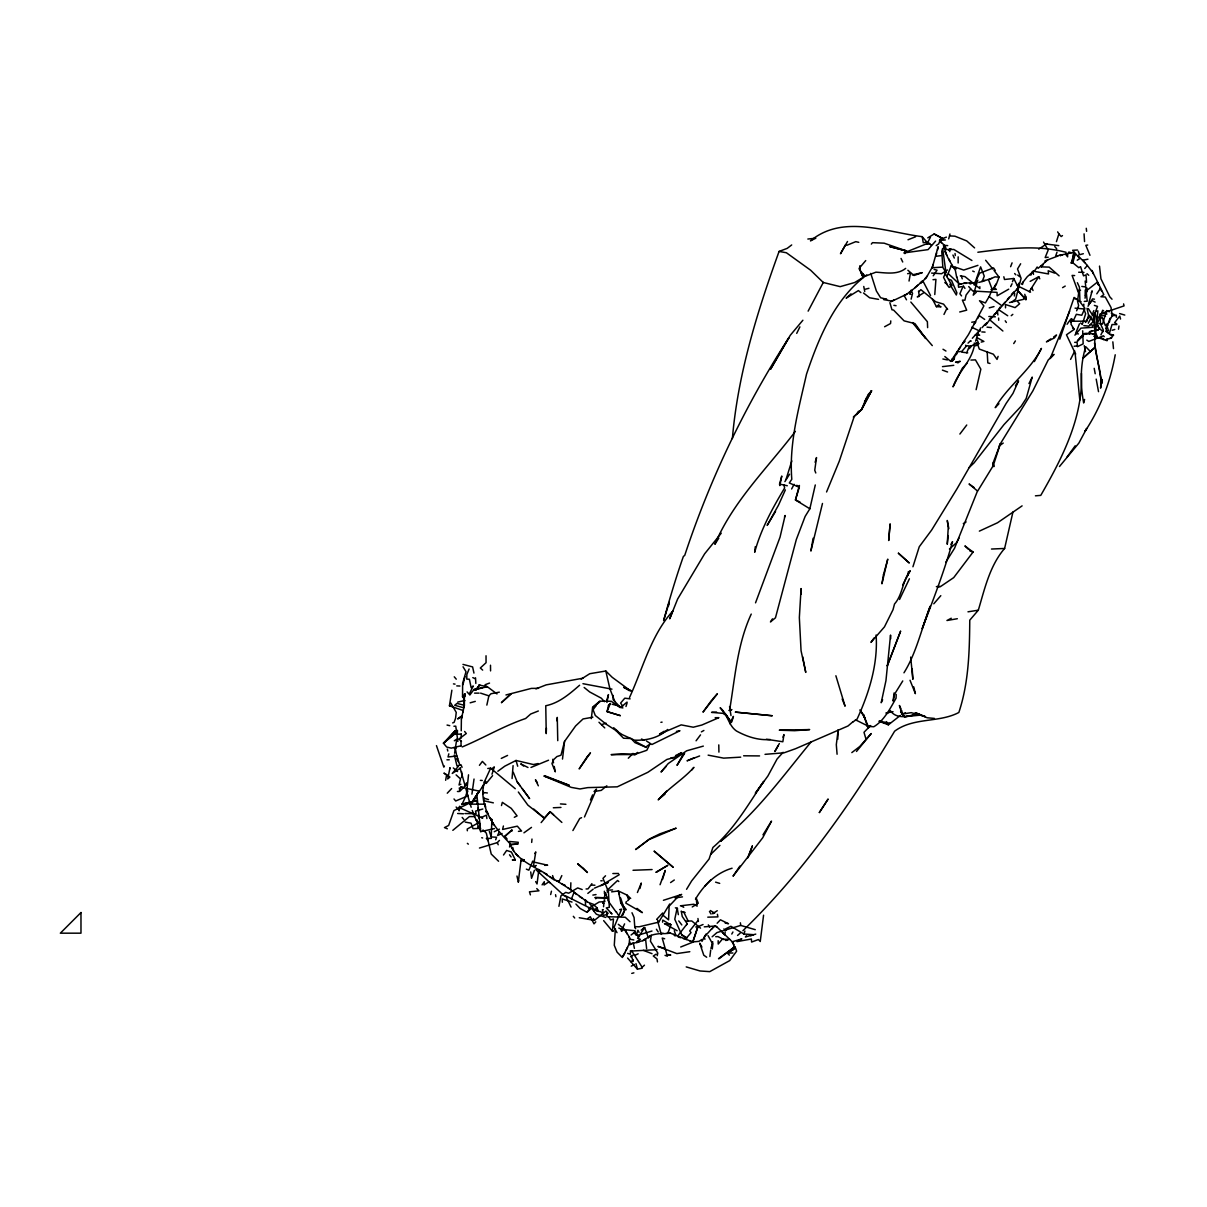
<?xml version="1.0" encoding="UTF-8"?>
<svg xmlns="http://www.w3.org/2000/svg" width="1207" height="1207" viewBox="0 0 1207 1207"><rect width="100%" height="100%" fill="white"/><g stroke="black" fill="none" stroke-linecap="round" stroke-linejoin="round"><path stroke-width="1.5" d="M958.147 262.975L958.162 256.85M629.994 942.139L629.979 944.825L629.119 944.085L629.707 937.809L625.528 930.808L618.799 928.077M942.32 267.139L932.226 267.743L938.126 246.726L937.567 249.955M461.014 745.881L461.059 741.249M1085.184 295.76L1085.244 289.997M1083.78 305.929L1083.811 304.164M461.089 738.171L461.285 734.022M461.225 730.808L461.391 718.919L464.393 705.31L464.378 693.995L465.163 694.07L463.488 696.333L463.91 703.123L463.413 700.799L457.77 702.067M1082.694 330.793L1083.147 343.874L1077.489 346.696L1077.082 342.29L1074.698 342.35M1116.339 317.29L1116.384 315.299M476.946 794.508L470.353 804.601L485.108 782.86L484.173 782.272L485.652 781.517L483.645 784.671L482.77 791.007C482.694 813.216 496.318 829.45 510.863 844.538L517.728 844.07L518.286 842.305L509.354 841.46C512.296 854.375 524.291 861.662 535.018 867.727L535.576 867.109M546.409 728.093L546.243 733.615L545.76 705.748C559.113 703.062 569.613 693.904 579.601 685.244M570.851 882.785L570.655 889.619L587.492 902.082L593.98 904.556M613.247 695.443L613.126 699.713L619.659 706.548M975.165 282.182L975.829 282.77L965.253 283.041L958.992 284.52L956.683 276.629M465.087 696.575L465.163 694.07M495.7 839.755L496.56 837.251L491.234 836.934L491.883 819.538L489.514 817.697M457.332 733.524L457.468 730.341M476.78 793.814L478.53 811.013M896.197 694.402L896.062 698.189C890.147 708.539 884.188 720.549 873.808 726.75L867.516 726.388L863.458 714.71L860.742 711.149M478.213 807.8L480.703 831.623L494.493 828.575M669.085 907.392L668.572 919.87L663.126 915.359M837.749 739.257L838.156 729.888L836.315 744.674L837.085 754.239M708.026 935.621L712.507 943.708L712.266 948.989L712.718 941.716M1094.477 342.894L1101.75 383.388L1102.127 379.466L1100.588 388.141C1103.107 370.534 1092.576 352.942 1095.171 334.897L1093.044 312.462L1093.844 310.606M956.668 277.263L955.401 270.504C950.844 262.704 944.643 254.481 944.296 245.293L939.544 240.389L941.264 242.833M1098.31 329.798L1095.337 330.658L1098.31 329.798L1099.698 327.67M1057 252.142L1055.642 256.171L1073.415 252.414L1072.842 262.794L1078.786 267.667L1080.582 266.672L1083.509 275.83L1086.028 274.864L1086.556 282.363M1035.425 495.821L1040.766 495.383C1062.205 458.087 1083.177 417.607 1081.457 373.385M615.389 928.605L614.272 945.277L617.094 952.157L622.359 957.498L629.119 944.085M1105.808 328.515L1107.558 325.724L1106.713 324.97L1106.185 331.487L1110.576 334.897L1113.503 335.124L1110.696 338.307L1106.925 339.182L1106.155 340.027L1107.392 339.967L1107.106 340.706L1094.221 336.331L1095.171 334.897L1092.576 333.796L1085.893 333.811L1082.724 334.731L1077.413 341.023L1083.418 335.652L1082.724 334.731L1086.3 333.328L1083.841 334.188L1084.52 333.388M890.766 320.911L890.57 323.521L884.61 326.75M934.776 294.538L935.923 279.39L932.996 279.707M512.07 778.53L513.081 765.645M603.545 906.744L603.832 903.258L602.746 903.243L604.813 899.939M613.669 930.974L612.447 931.216L613.473 918.995L610.591 919.99L609.007 917.245M859.61 269.704L859.912 266.113L859.61 269.704L864.876 276.358L875.935 272.179C885.697 272.782 897.404 275.09 905.672 268.392M556.955 720.835L557.272 717.396L557.755 740.66M531.683 842.426L531.985 839.046M662.568 922.178L662.764 920.111L670.172 924.487M948.144 535.576L947.254 544.236L948.249 527.474L947.269 520.473L948.853 528.636M461.874 804.752L466.385 794.855L468.527 774.819M755.31 546.65L754.707 552.248C760.893 529.224 772.465 508.313 784.641 487.975L783.811 484.837M989.091 296.937L991.943 289.906L996.152 284.807L999.079 277.097M591.324 718.633L592.622 707.121L598.672 702.248M907.951 575.226L908.373 571.575M484.067 797.495L483.675 800.739L493.346 802.851M562.492 759.082L564.559 741.4L575.603 725.965L583.056 718.95L592.848 717.199M894.085 692.969L893.12 701.101L894.628 694.055L902.761 680.944M461.391 718.919L462.356 715.736L457.634 718.934L461.738 716.083M732.377 438.563C737.854 374.14 757.166 311.934 779.088 251.433L787.19 248.37L791.701 244.946M474.034 779.043L471.922 794.161M516.973 876.026L518.316 882.015L520.956 860.697L524.276 859.897L523.778 860.772M709.882 956.517L710.697 950M763.578 915.193L760.244 941.505L758.403 939.544L751.599 942.063L751.373 939.001L736.994 941.626L741.822 938.865L732.272 941.792L715.857 925.965L704.254 926.84M544.236 873.189L547.178 874.592L538.865 869.598L537.04 883.962L535.667 881.593M668.346 606.321L669.221 602.384L663.624 620.519C669.629 598.974 675.905 577.655 683.388 556.427L684.716 555.416C709.988 478.847 745.172 405.446 788.91 337.673L770.534 369.221L790.253 335.305L802.881 320.232M634.414 948.355L633.328 943.044L630.19 944.115L642.848 940.675L651.222 935.319L650.437 941.204L657.8 953.092L657.227 955.688M940.917 255.658L935.742 256.322L935.863 255.446M456.774 755.688L459.807 765.072M1109.474 322.058L1110.033 318.256L1107.558 325.724M607.951 900.814L607.8 897.842L604.571 893.753L605.476 893.044L603.907 898.838M1118.512 329.224L1118.995 325.996M454.601 753.213L456.744 739.197L454.315 740.766M722.405 932.392L724.728 934.912L725.196 931.864M463.397 710.606L449.442 705.808L451.871 690.223M1014.348 295.956L1014.725 293.557M944.825 356.533L950.754 361.361L952.338 361.18L954.239 358.932L954.797 355.612M980.446 327.942L979.888 331.14L971.695 327.248M445.655 780.28L446.635 774.713L443.935 773.114L449.894 777.067L447.691 778.953L450.045 767.652L449.668 768.95M729.616 710.093C735.078 677.625 737.221 644.357 751.237 614.076M813.141 538.247L810.878 551.056L822.48 503.455M742.909 930.718C803.077 872.329 851.75 802.957 894.628 731.186C913.563 717.094 939.137 722.993 958.841 712.477C968.768 682.755 969.523 650.92 969.764 620.172L978.319 610.199C984.686 588.865 989.755 565.661 1004.616 548.461L1012.945 512.009M909.037 281.05L910.47 273.069L907.634 273.687M1103.394 339.544L1103.545 338.699L1100.754 337.9M1085.033 298.22L1085.636 294.855M1079.812 400.105L1075.15 353.379L1075.633 354.149L1066.475 334.792L1074.2 329.39L1071.047 324.276L1071.348 318.678L1073.491 321.183L1071.348 318.678M558.916 906.321L560.953 895.85L565.706 892.38L568.663 893.21L577.7 887.93L582.181 889.544M606.925 702.459L608.464 694.613L606.865 700.09M1093.286 273.733L1091.867 270.398L1103.817 294.644L1100.935 296.756L1105.265 296.997L1111.043 307.498L1112.19 315.781L1110.38 319.04M486.843 705.099L488.88 695.836L491.008 693.738L499.321 692.154M462.824 712.205L463.05 711.195M772.48 618.844L770.443 621.952L775.467 617.803L796.318 539.544L805.129 516.43L809.852 508.781L815.283 484.958M976.131 389.68L980.838 369.176L975.452 359.882L970.926 360.063M503.41 825.995L502.595 829.465L517.335 826.161L521.56 831.035L518.452 831.367M550.664 894.538L551.448 891.204M639.982 888.458L641.294 883.041L637.417 892.516M932.226 267.743L933.011 264.499M1115.223 354.783C1110.334 382.166 1100.346 408.343 1084.882 431.518L1086.722 428.44L1078.862 443.105L1059.474 466.521M911.119 299.155L912.552 293.316L910.893 290.314M462.96 684.671L464.951 676.644M518.316 882.015L518.678 880.597M948.702 238.88L949.954 234.007M564.559 741.4L560.983 755.22L556.895 756.578L553.772 759.52L551.961 763.533L555.311 771.831L554.239 766.445M448.838 753.847L448.023 756.985L456.729 756.004L455.326 748.521L454.285 748.204L456.095 748.4L455.326 748.521M603.651 920.639L612.447 931.216M1084.61 399.426L1083.66 402.972C1080.22 384.354 1080.174 364.982 1085.712 346.696L1090.374 351.509L1095.096 347.254L1083.071 358.132L1090.374 351.509M1023.174 281.925L1022.495 284.475L1021.59 284.007L1027.353 276.614L1035.365 269.825L1037.145 267.019L1038.141 268.301L1047.842 259.792L1057.785 256.08M1074.969 254.843L1072.842 262.794L1071.228 263.035L1074.305 252.67L1073.415 252.414M501.478 805.552L502.338 802.353L511.27 808.373L517.094 815.902L514.303 817.305M779.556 484.082L781.774 476.041L779.828 485.576L779.556 484.082L787.281 485.757M1088.442 304.3L1092.169 290.857L1091.324 292.622M1086.813 321.5L1088.548 315.238L1087.009 308.313M1059.791 339.212L1074.124 297.435L1079.722 301.539L1084.897 308.328L1081.774 315.238L1076.327 314.303L1073.445 320.504M791.807 460.908L786.089 479.254M1002.896 331.02L989.846 319.9L1018.768 287.04L1016.822 289.514L1025.905 299.638L1026.01 296.439L1023.264 299.411L1009.49 302.565M1084.746 268.527L1087.326 265.48L1082.739 260.229L1087.96 259.203M951.659 264.921L946.831 276.569M935.742 256.322L936.707 253.017M815.117 462.296L816.52 457.574L814.755 470.232L815.781 472.978M626.342 901.493L625.845 903.123L642.365 912.643L636.994 908.373M662.492 879.511L665.253 870.458L660.048 884.731M625.98 706.502L627.037 703.123M603.832 903.258L602.746 903.243M974.532 344.583C971.831 361.27 958.358 371.318 953.047 386.874L962.266 368.316L966.928 363.382M975.618 341.128L978.877 330.763M912.93 566.777L919.251 546.771L931.683 529.994L956.955 488.865L1006.17 403.379L1012.99 393.376L1018.557 380.884L1015.494 385.652M492.003 774.23L494.297 767.033M1056.442 241.626L1058.901 233.902L1057.649 231.895M932.242 267.26L925.905 278.304L915.117 287.598L917.652 285.259M634.143 933.645L635.078 930.748L625.12 929.707L618.316 924.306M945.684 562.402L954.556 548.234L977.112 491.973L993.301 465.54L1000.347 443.784L1032.845 390.932L1048.219 359.973L1054.013 354.36L1050.135 358.539L1069.689 311.104M680.703 946.997L692.863 942.169L697.963 926.523L695.79 926.991M463.956 707.015L463.699 707.785L454.722 705.28L457.015 703.394L464.393 705.31M629.511 697.51C642.878 668.497 651.011 635.048 672.767 611.119L669.689 618.829L677.61 599.064L704.632 553.817L721.243 533.207M702.067 939.423L698.778 941.369L692.727 941.928L697.963 926.523M1031.985 271.982L1030.914 275.105L1029.978 274.532M710.893 948.37L712.507 943.708M725.663 928.817L730.899 926.267L743.904 934.007L744.915 931.095M462.025 786.768L460.712 787.175L459.188 791.536L457.423 791.475M978.771 282.438L982.226 281.503L984.263 276.131L980.612 266.868L974.2 285.003L977.791 280.13L973.204 295.172L976.388 292.154M998.114 356.352L997.042 359.399L993.376 354.209L979.299 349.064L977.217 343.165M755.537 602.836L780.039 537.16L785.123 515.495L784.475 517.109M534.429 870.307L531.548 878.304L530.718 871.937M1095.337 330.658L1094.251 315.359L1097.495 306.397L1094.372 305.386M509.52 846.967L510.078 845.458M899.547 599.472L909.414 578.772M466.385 794.855L467.818 790.992M622.782 915.208L624.653 910.304L620.654 898.008M782.951 737.19L783.962 734.565L782.845 741.762L766.415 739.272M1076.629 310.787L1078.636 305.582L1077.534 301.101L1078.636 293.165L1072.088 275.422L1074.652 275.573M1010.606 266.702L1012.085 262.854M571.514 898.838L574.11 892.229L576.403 894.462M1097.51 323.355L1102.685 310.244L1103.666 310.953M894.176 299.758L891.158 301.599L906.804 294.176L915.359 287.553M940.193 240.072L938.699 243.874L936.194 245.594M1001.342 305.341L989.121 296.605L985.395 302.942L979.496 300.724L983.886 305.899L968.467 334.58L950.754 361.361L952.444 358.751M477.746 687.658L479.752 684.807L475.709 689.574L473.989 689.484L469.795 695.066M584.49 816.958L596.514 789.106L594.055 791.505L601.237 790.389L606.819 785.817M1012.477 281.729L1013.774 278.485L1004.48 279.496L1003.832 276.765M1079.465 323.793L1075.618 333.373L1078.394 333.917M485.108 782.86L485.652 781.517M469.101 668.995L466.853 674.502L466.762 679.119L469.387 679.254L471.152 687.718L473.265 685.968L469.176 694.236L467.079 691.898M826.569 491.973L839.303 461.134L854.224 416.445L861.557 409.595L871.575 390.721L867.531 395.308M966.671 352.776L969.01 347.178M866.867 396.892L861.557 409.595L856.517 414.348L858.524 411.195M590.479 799.954L592.622 794.885M1071.228 263.035L1074.698 254.888M582.046 898.114L579.435 896.454M532.845 861.044L528.832 870.172L526.358 869.146M994.462 287.1L995.82 284.098M785.365 489.891L778.5 505.13L767.169 525.392L775.528 511.451M621.349 931.05L624.592 923.868M1030.174 281.367L1038.759 276.675L1039.77 278.832M692.727 941.928L670.398 933.132L667.818 933.388L671.017 924.668M1000.12 307.091L998.566 309.641L1007.709 315.751M568.12 887.854L570.655 889.619L558.811 882.061L561.828 875.603M926.795 244.252L930.446 237.251M484.173 782.272L490.661 768.18L515.268 788.729M499.185 832.015L497.571 835.516L502.052 833.494M789.574 474.2L784.897 481.623M1109.324 333.585L1112.039 324.517L1116.837 324.562M882.619 699.743L881.201 702.73L885.953 680.627L890.54 635.063L890.706 638.729M630.145 953.424L631.502 950.588L642.154 967.275L644.463 965.178M943.98 314.439L946.922 308.358L947.601 309.43L943.572 304.134L935.712 301.78L920.866 289.65L918.98 291.626M796.726 333.358L799.894 326.856M945.926 272.39L942.878 267.441L941.747 251.478L942.667 248.446L945.926 272.39L943.542 277.308L947.012 284.158L944.809 282.574M466.566 782.815L465.102 785.802L460.078 767.893M976.885 278.772L979.662 273.204L993.542 267.909L995.202 270.413M1010.651 286.587L1012.054 283.766M1070.579 359.399L1074.758 351.026M1028.983 383.539L1032.226 377.097L1026.206 398.446L1021.197 406.171L1003.922 424.683L974.004 462.945L969.115 467.577M1088.276 323.22L1091.264 317.396M483.645 784.671L482.332 787.205L483.403 787.402M1100.905 334.822L1103.334 330.099L1100.528 323.959L1099.939 314.076L1124.049 305.884L1123.581 303.892M808.132 311.134L823.37 282.302M458.298 808.977L459.716 806.231L459.158 810.848L459.746 807.785L482.755 818.059L481.291 817.471L486.421 815.147L486.889 818.572M791.626 489.001L794.1 484.309M444.417 766.038L443.844 767.124L436.451 745.624M902.67 584.927L910.244 570.715C902.414 580.658 902.806 594.598 894.523 603.998L893.029 609.671L884.459 626.886L870.956 642.396L874.049 637.96M1034.354 361.572L1041.445 348.401C1029.963 370.926 1007.966 385.833 995.217 407.679L998.958 403.726M616.143 912.039L608.766 901.87M695.488 899.17C703.711 885.093 716.128 872.872 732.091 868.225M958.992 538.156L956.472 542.773L949.426 549.019M701.931 941.43L706.02 934.052M731.789 934.052L732.936 931.985M845.579 244.704L840.479 253.772L847.51 241.491M572.903 830.552L579.737 818.482L581.548 817.697M779.36 743.542L774.864 751.478L778.198 745.609M1096.786 293.829L1100.271 288.609M621.228 916.339L624.653 910.304L620.73 902.58L618.376 890.977L611.602 891.852M534.822 853.545L535.772 851.901L533.419 866.385L536.285 865.494M1088.412 317.29L1085.5 322.405L1085.244 321.183L1070.669 321.228L1070.684 322.194M1100.754 318.739L1101.931 316.717L1105.416 325.739L1107.543 323.476M686.617 924.743L687.221 923.717L682.257 916.505L681.231 911.104M977.655 318.482L979.315 315.691L984.686 319.417M950.86 544.478L952.549 541.656C944.221 571.56 933.132 599.985 922.208 628.651L930.22 606.17C921.635 628.228 916.475 652.836 903.968 672.812M635.667 928.771L634.686 926.659L639.137 926.795L658.72 922.148L669.704 903.983M1030.537 292.169L1017.41 285.787L1019.13 282.951M686.557 889.303L691.641 880.929L709.097 859.007L712.899 847.465C734.309 829.224 748.265 804.42 763.775 781.382L755.371 793.225L767.908 775.98L777.082 759.007L783.147 752.293M1088.005 306.246L1092.516 298.914L1094.462 299.185M946.333 270.64L944.84 273.023L952.006 285.516L949.14 287.417L947.133 284.761M991.852 317.124L985.485 325.286L984.701 324.668L982.015 327.685M762.975 834.852L771.529 821.107L762.749 837.718L733.041 876.176L739.906 866.068M477.323 793.95L479.119 791.098L460.712 787.175M1031.185 288.594L1038.759 276.675M1013.729 343.573L1015.404 340.932M765.027 754.345L784.128 752.791L795.579 748.702L848.008 725.98L852.881 721.801M718.829 538.081L714.891 544.282C733.102 501.207 767.426 468.15 795.383 431.382M864.544 401.735L871.575 390.721L861.557 409.595L853.334 417.094M624.849 953.047L623.038 955.869L623.627 955.084M627.519 947.465L626.056 950.482M477.55 793.482L479.134 791.49M1029.239 291.717L1031.894 287.673L1033.026 290.54M627.595 900.89L628.892 898.974L626.961 895.036L618.376 890.977L619.508 894.493M461.255 777.655L462.04 776.523M933.207 275.8L937.054 270.187L934.127 269.417M503.515 854.994L506.638 850.452L510.772 851.78M912.205 290.148L910.274 292.924L909.55 292.034M667.652 729.481C658.69 737.884 646.394 740.691 634.414 740.163L622.39 734.701L606.276 724.26L595.277 715.464L593.09 709.761L595.775 705.944L594.116 706.533L599.728 701.086M1091.747 330.627L1089.68 333.554L1089.453 331.623L1095.337 330.462M542.094 884.867L544.327 881.698L544.055 885.018L548.476 882.106L550.09 882.739M1067.063 324.276L1070.322 319.689M972.344 338.262L979.888 330.039L980.446 330.597M1066.852 457.317L1075.196 445.805M711.828 699.954L702.987 712.13L717.38 693.784L712.945 698.717M856.487 751.463L871.182 733.569L859.701 746.545L851.825 752.61M591.898 883.66L588.02 888.895L586.074 888.971M479.435 765.313L482.378 761.406L485.833 764.997M696.077 740.796L700.528 734.882M970.594 289.092L966.068 295.066L964.906 300.196L962.386 300.105L966.686 310.169L959.716 311.979M959.882 434.052L966.747 425.015M589.891 903.983L592.788 907.332L594.07 911.27L597.012 907.785L594.025 905.144M677.519 936.24L687.221 923.717M920.322 282.815L922.706 280.703M871.333 244.101L872.465 242.667L884.158 243.18L906.623 251.026L889.861 246.635L906.623 251.026M697.706 920.896L689.68 930.899L691.053 932.589L686.044 938.548L683.464 938.729M734.173 947.51L734.776 946.756L718.512 958.66M1007.377 299.457L1009.218 297.194M691.732 770.036L693.919 767.335C683.132 779.481 668.874 787.688 658.207 799.864L666.641 791.128M486.21 783.434L492.592 775.633M470.353 804.601L476.131 797.51L475.558 796.499L476.131 797.51M704.903 939.318L704.224 937.07L712.311 928.213M973.702 324.608L975.829 322.028M587.371 911.768L588.91 909.912M541.128 822.601L550.09 811.753L553.575 814.77M735.259 948.415L732.272 941.792L733.871 944.553M865.721 260.591L859.158 268.316L863.186 277.384L854.662 282.529L840.193 286.647L823.249 282.483L810.606 270.202L786.391 252.746L779.088 251.433M1013.835 291.988L1011.436 294.463M1074.894 335.154L1080.914 328.138L1092.908 327.308L1092.516 326.297M458.238 766.49L452.248 773.446L460.652 768.059M969.327 348.612L971.439 346.153L965.691 345.64M933.78 603.802L940.811 595.67M1040.887 266.098L1041.279 266.868L1043.331 264.484M1096.635 319.448L1100.814 314.62L1105.537 316.219M811.013 742.033C782.604 776.508 755.929 813.654 720.564 841.354L725.965 836.451M935.606 241.098L928.062 249.623L903.832 252.942L925.724 244.161L929.812 244.04M955.31 355.537L957.226 353.379L956.608 352.655M478.183 827.217L478.953 826.342L480.326 828.545L478.183 827.217L476.976 819.779L476.162 820.217L472.254 810.425M444.206 743.074L455.069 730.884L456.85 732.03L443.407 743.165L446.681 747.042L451.252 748.129L461.119 745.775M595.775 921.876L594.01 923.853L590.298 916.747L587.809 918.482M666.219 766.309L661.044 772.027L668.24 763.533L686.662 750.799L703.334 746.107M925.15 278.455L927.459 275.905M1089.725 303.244L1091.113 301.735M746.454 935.802L745.413 936.949L755.778 934.112M543.588 818.663L550.09 811.753L561.874 822.435M668.874 906.412L679.103 895.579L681.653 894.447L663.428 900.301M1077.413 341.023L1083.373 334.716M656.653 919.372L662.688 912.975M447.254 793.21L451.644 788.578M455.069 730.884L443.407 743.165L456.85 732.03M870.654 725.543L868.24 728.077L866.566 724.803M479.451 848.038L497.314 842.607L499.457 840.389M717.139 923.234L720.428 919.809L728.485 923.732L725.151 923.008M466.626 784.309L459.973 791.204L459.279 787.975M1106.185 331.487L1106.955 330.703L1107.89 332.71M704.601 886.255L710.923 879.752M870.428 725.694L863.986 732.302L866.007 739.182M628.304 758.222L633.026 753.394M463.05 666.792L466.023 671.68L462.628 683.358L462.537 696.801L463.744 695.564M642.848 940.675L645.549 938.88L646.635 948.611M968.059 343.135L970.519 340.661L971.243 341.113M605.537 875.784L602.987 878.349L608.373 891.49L609.324 907.332L606.276 907.936L612.009 913.986L610.395 912.658M958.78 349.577L960.531 346.877M710.742 854.375L719.915 845.413M465.193 822.088L471.047 823.159L472.993 828.666L480.552 828.334M887.266 713.488L890.298 710.576C896.62 720.051 909.716 716.128 918.693 713.85M711.466 929.254L714.831 926.131L716.988 927.142M511.904 830.084L504.767 836.406L511.904 830.084L511.949 831.095M1005.084 302.142L1002.972 304.556M591.038 908.584L587.009 912.311L580.145 908.479L575.905 904.043M962.643 343.557L965.012 341.385L964.423 340.872M920.609 283.358L923.008 281.171L930.552 295.534M661.496 933.569C669.991 933.298 650.407 933.102 648.793 937.251M737.552 935.455L740.238 933.086M851.026 293.844L846.152 298.144L858.418 290.585L860.893 292.637M515.932 854.058L518.391 856.155M712.13 936.798L716.928 932.604L740.721 925.422L755.265 929.677M630.989 961.813L633.147 959.927L633.177 961.451M627.021 702.082L621.756 706.593L619.297 707.302L622.918 707.921M1087.326 265.48L1091.701 271.122M593.09 709.761L592.818 707.77L600.558 701.192L611.27 701.267L618.708 706.457M1011.225 315.691L1012.824 314.348M452.821 830.341L469.402 816.581L474.623 816.611M984.701 324.668L987.115 322.691M579.269 917.742L594.463 920.353L605.944 911.074L608.147 913.412M932.226 298.717L936.406 306.699L938.82 304.767M659.218 798.808L665.027 794.161M631.095 934.987L635.078 931.834L636.345 935.169L637.915 930.28L639.061 932.347M562.251 884.112L565.223 885.35M587.824 893.421L593.18 889.167M492.939 822.872L491.792 823.778L492.728 823.129M1086.345 290.827L1097.389 282.136L1098.717 285.38M900.392 715.434L888.412 724.803L878.877 721.228M491.521 769.04L493.889 767.214M719.085 958.69L734.776 946.756M994.236 314.378L996.514 312.673M546.771 874.984L558.811 882.061M630.688 956.834L633.056 955.084M1062.477 235.591L1061.179 236.542L1058.901 233.902M866.747 274.909C834.701 298.778 818.949 337.417 806.517 374.155C798.702 408.751 788.94 443.376 791.792 479.285L789.303 482.966L799.26 487.311L795.458 499.954L809.852 508.781M497.842 771.258L504.813 766.158L516.023 760.47L533.358 764.529L538.201 763.548M523.944 832.83L531.502 827.383M1003.228 443.06L999.305 445.851L1000.347 443.784L993.044 463.066L993.301 465.54M641.158 930.114L644.674 927.625L648.506 937.99M1011.391 302.188L1015.675 299.17L1021.092 278.319L1017.516 268.995L1020.654 263.775M670.579 882.573L674.291 879.994M852.7 722.103L857.106 719.07C869.085 692.954 878.092 664.106 876.116 634.988M1022.103 505.869L997.54 522.752L979.36 531.125M1050.754 338.926L1046.424 341.868L1054.45 337.915L1056.532 335.003L1053.636 336.964M637.628 752.444L634.55 754.511L646.816 750.286L649.894 744.161L646.831 746.228M951.025 248.883L948.657 250.468L949.577 248.898L949.803 251.66M1038.759 249.155L1046.922 243.663L1045.368 243.889L1058.765 245.625M975.603 345.911L979.103 343.573L974.109 343.18M544.598 775.663L569.236 785.289L543.935 776.01L571.228 787.371L579.979 788.956L587.779 787.613L617.275 786.828L647.827 772.314L666.898 759.444L674.26 757.483L681.608 752.625L675.543 755.582M656.155 954.134L653.289 956.019L657 958.931L657.453 961.888M627.006 933.811L625.528 930.808M1077.232 260.214L1079.812 258.539L1072.631 250.302L1077.519 250.03M600.799 885.682L619.251 874.713M947.435 269.961L941.566 273.733L931.608 273.099M923.43 292.984L917.26 296.892L919.327 296.349L918.527 291.068M597.51 911.21L600.754 911.677L603.078 913.805M581.17 679.134L589.755 673.717L605.808 671.001L612.19 677.293L630.854 691.053M479.315 822.314L467.215 829.058L467.335 830.778M717.26 910.727L712.537 913.669L714.604 913.126L710.32 910.516M592.818 707.77L595.775 705.944M692.245 906.97L698.28 903.228L696.167 897.917L697.058 906.261M664.257 731.201L659.52 734.112L681.201 724.879L693.271 727.217L701.855 725.03L718.889 717.667L715.178 717.697M656.714 872.103L667.803 865.313L655.763 872.314M927.776 237.854L934.158 233.962L942.018 238.156M636.647 941.581L640.374 939.318L637.583 938.246L644.674 927.625L643.301 928.138M588.503 908.449L599.155 902.006L604.903 901.554M1062.582 287.643L1065.223 286.074M963.307 523.582L966.083 521.952M733.675 949.351L727.308 953.047L729.375 955.144M954.239 358.932L951.719 360.395L952.338 361.18M1008.705 289.182L997.148 295.806L997.057 292.381L972.782 291.008L968.738 286.617M701.388 731.88L703.877 730.461M536.149 868.452L538.865 869.598M447.344 828.787L444.493 827.595L448.657 825.437L453.938 810.561L469.825 802.972L465.932 788.94M951.252 618.24L946.952 620.504L957.332 618.723M631.246 966.158L634.399 964.499M970.549 346.364L978.243 342.305L976.87 339.529M994.809 288.081L992.184 289.439L988.518 279.662L995.051 276.841L999.17 277.263L993.995 270.398M1110.696 338.307L1111.707 337.794L1110.334 338.081M462.221 746.937C483.63 737.96 503.651 725.965 525.649 718.497L530.703 714.016L538.337 710.998M511.843 847.918L512.719 847.465L513.624 850.739M494.221 831.744L499.426 829.134M462.537 696.801L463.488 696.333M906.502 299.804L904.088 295.489L906.804 294.176M501.282 758.418L507.574 755.431M636.798 942.727L639.68 941.354M449.442 705.808L450.256 705.431M635.274 955.114L638.171 953.817M602.308 885.018L608.313 882.362L594.508 888.111M490.902 819.975L491.883 819.538M693.965 757.83L687.039 760.832L699.607 755.959M698.913 926.297L703.047 924.517M957.558 362.462L960.274 361.315L955.552 362.115L958.237 362.764M982.226 281.503L991.535 278.44M905.446 712.749L902.142 714.122L900.588 711.361L904.601 716.883L918.527 713.865M460.908 784.248L459.067 785.003L460.486 778.937L456.11 774.894M530.989 767.441L548.536 760.214M846.801 245.293L855.778 241.656L858.781 242.32M750.724 935.757L753.409 934.671L743.904 934.007M908.011 239.771L915.6 236.753M972.661 282.966L970.111 283.977L969.93 283.192M452.655 722.918L454.134 722.329L455.552 718.286L456.246 712.402L450.769 702.957M1047.842 259.792L1045.036 260.878L1045.413 261.753M535.893 688.88L546.168 684.882L582.921 678.213M607.106 891.973L608.373 891.49M651.991 931.035L637.537 935.334L639.423 936.677L635.455 934.399M939.695 239.59L946.409 237.13M1096.197 311.406L1097.857 310.803L1095.624 332.151L1097.254 337.16M489.529 683.087L485.108 684.701L486.527 687.296M729.194 710.516L731.895 709.58L729.284 710.335M977.926 265.359L963.729 270.066L954.481 266.898L956.231 268.905M484.037 804.269L484.822 804.013L485.727 807.151M457.664 758.494L456.759 758.796L458.373 761.843M601.599 724.622L606.125 723.219M1112.145 330.265L1114.8 329.481M482.815 809.022L475.528 811.089L476.101 813.669L464.982 813.563M470.157 702.821L475.286 701.388M631.759 973.4L633.871 972.842M989.212 307.86L994.01 306.593M1079.043 254.828L1083.343 253.726M464.936 700.648L463.865 700.92L463.941 702.836M496.982 693.919L487.266 686.662L475.709 689.574L476.026 690.298L473.989 689.484L482.287 687.718M981.216 342.079L983.886 341.415L976.674 337.477M865.51 289.152L868.919 288.307M619.598 909.64L621.65 909.127L614.061 927.308L617.003 932.664M956.925 351.916L961.858 351.373L966.505 345.926L965.615 345.293M1085.893 333.811L1089.106 333.026L1089.363 333.856M477.067 800.633L461.859 804.194L476.991 800.513L477.323 803.937M961.496 286.617L958.599 287.281L958.328 284.701M912.296 274.879L922.254 272.646L914.001 275.498L907.875 270.247M603.198 909.58L602.338 909.761L603.259 912.552M689.816 951.704L676.825 953.59L657.921 946.394L664.559 948.415M982.151 280.929L985.108 280.296M603.259 915.344L607.423 914.514M627.58 958.041L637.402 969.146L642.26 968.195M505.959 694.96L531.382 688.397L538.533 688.322M483.675 793.482L482.906 793.633L482.77 791.007M885.878 713.035L893.029 711.692M676.418 731.397L679.948 730.748L651.916 744.508L646.514 741.038M680.416 905.808L693.874 904.239L696.001 905.597M592.863 895.096L596.032 894.568M967.984 611.813L978.319 610.199M660.893 722.314L662.085 722.133M971.741 322.224L975.045 321.771M675.075 897.887L682.468 896.876M1087.703 245.051L1085.817 245.308L1089.966 255.296M948.627 258.69L950.12 261.346M926.916 242.26L923.264 242.728L922.193 236.663C885.41 232.031 842.878 214.061 810.455 240.857L815.811 238.217L807.845 239.031M652.082 869.553L633.026 870.277M1074.109 346.273L1077.444 345.866M657.076 949.653L630.114 951.116M487.779 768.512L490.661 768.18M942.486 366.626L953.756 365.329M1048.189 257.242L1045.156 257.559L1048.174 250.075L1043.542 242.064M1112.19 315.781L1115.917 315.404L1111.255 313.171M905.793 716.551L920.322 715.148M977.851 252.248C1007.287 248.506 1037.085 244.644 1066.143 252.323M670.986 757.8L674.26 757.483M1084.278 301.418L1087.205 301.177L1085.168 281.065M725.513 940.419L727.806 940.238M609.61 890.147L612.583 889.921M939.544 240.389L945.368 239.967M664.318 933.63L667.818 933.388M1077.579 290.465L1080.537 290.268M716.536 712.039L711.572 712.371L725.271 713.548L730.386 720.986L720.157 707.724C727.7 714.091 728.153 725.151 736.406 730.974C746.711 736.617 758.388 740.555 770.262 739.499M517.728 844.07L510.063 844.583L510.863 844.538M740.721 757.151L723.642 758.132L708.132 755.144M666.46 955.28L670.745 955.069L668.15 954.526M553.334 807.77L560.953 807.423M544.689 865.359L547.646 865.223L532.498 861.738M991.475 549.034L1004.616 548.461M936.345 586.632L940.057 586.481M600.814 880.808L602.202 880.763M452.157 734.384L461.165 734.112M715.721 936.677L717.954 936.602L724.004 939.649M453.938 726.237L455.763 726.176L457.875 741.43M991.022 289.529L996.394 289.378L994.13 287.854M707.77 917.169L717.924 916.882L717.411 914.303M890.132 722.963L884.339 723.114L881.216 721.198M686.164 921.107L691.777 920.971L700.543 928.138M937.447 586.677L940.419 586.632L953.726 577.61L973.038 552.082L969.613 550.467L973.038 552.082L964.921 545.926L968.436 549.336M612.869 873.536L618.557 873.476M446.937 759.807L449.23 759.791M732.89 953.002L727.308 953.047L735.576 948.053L736.632 951.191L729.692 960.621L709.761 971.635L700.06 970.971L686.21 966.898M474.547 693.135L479.088 693.135M470.277 804.149L485.35 804.194M491.385 838.412L486.361 838.382L488.277 840.872M743.633 755.793L759.565 755.914M1078.681 272.239L1083.961 272.36M729.752 939.378L722.284 939.212L718.225 944.04L718.165 940.691M520.956 860.697L524.321 860.772M595.217 897.555L607.8 897.842L595.217 897.555L595.775 898.793M936.406 306.699L941.038 306.819L938.503 305.552M1094.221 336.331L1097.178 336.421M1041.279 266.868L1049.185 267.124L1059.112 275.86M591.898 885.108L594.915 885.214M963.729 283.283L966.309 283.373M456.759 685.893L459.958 686.029M480.356 780.371L482.227 780.461M486.527 811.285L488.397 814.046M988.865 316.49L995.353 316.822M457.649 813.488L463.518 813.79M975.226 335.003L979.646 335.244L977.549 333.328M949.773 235.908L954.933 236.195L966.732 240.917L974.592 247.888M981.804 331.925L985.048 332.121M560.44 803.922L565.902 804.3M515.178 860.078L512.311 859.882L515.314 859.852L511.466 852.172M934.444 718.421L927.187 717.773L915.434 712.809M1075.06 308.147L1083.705 308.932L1085.651 313.729L1082.257 324.532L1080.657 322.948M1083.645 309.792L1084.58 309.882M947.721 245.609L943.452 245.308L944.115 248.567M1083.841 325.634L1088.774 326.116L1093.225 321.575L1090.675 316.49M1092.094 315.148L1094.251 315.359M1073.717 298.506L1076.327 298.793M987.039 327.142L991.309 327.61M484.445 792.622L487.372 792.969M961.783 352.142L967.727 352.866M630.129 698.853L624.773 698.189L620.624 703.062L622.676 706.216M664.71 923.717L670.73 924.517L669.282 923.687M1081.819 286.421L1084.957 286.859M1099.17 323.597L1102.489 324.095L1106.638 310.576L1109.339 311.753M1092.576 333.796L1094.719 334.128M453.455 683.886L455.039 684.128M492.833 824.502L493.889 824.668L492.426 823.34M1062.19 255.13L1060.184 254.783L1060.515 255.809M960.319 275.815L964.981 276.629L979.873 288.564L979.828 286.693M582.951 683.69L611.979 689.152M667.396 932.604L670.398 933.132M878.515 299.351L869.598 297.782L863.518 293.014M893.874 305.326L896.062 305.703M1103.183 313.337L1106.955 314.046M556.035 880.627L559.233 881.246M612.1 704.224L619.583 706.125M631.261 939.453L633.796 939.951M478.802 685.003L487.266 686.662M942.893 358.992L947.404 359.942M891.354 301.101L883.494 299.442L886.677 299.261L880.612 297.752L876.373 290.978L870.76 273.385M606.985 890.449L617.577 880.491L618.799 881.517M961.255 283.977L958.63 283.389L948.717 274.049M447.058 725.06L449.773 725.679M1071.318 252.685L1068.768 252.097L1069.357 253.078M480.597 693.135L488.88 695.836M989.981 363.458L987.809 362.9L987.16 351.584M681.517 911.602L685.138 912.537M520.866 859.022L524.276 859.897M462.975 664.393L472.601 666.913L473.959 673.084M481.729 837.733L482.619 837.96M1090.359 324.577L1093.27 325.362M1110.606 334.339L1113.503 335.124M879.782 720.881L882.951 721.726M909.55 294.04L910.802 294.387M1119.583 313.548L1124.803 315.072M664.665 938.759L662.205 938.05L667.38 956.2L665.027 955.356M715.6 882.166L719.704 883.373M485.018 798.506L488.518 799.592M627.61 953.364L630.341 954.224M571.997 902.067L562.206 898.943L562.356 902.248M678.138 936.904L680.567 937.718M605.673 917.441L596.349 914.212L591.822 908.569M1054.677 273.114L1048.174 270.76L1048.521 273.959L1032.905 271.107L1033.509 274.411M942.411 370.127L947.57 371.997M675.377 907.815L677.565 908.63M643.346 950.347L652.021 953.681M948.762 279.209L951.463 280.28L956.895 292.773L956.321 294.991L949.788 284.279M1081.095 301.69L1079.948 301.237L1079.42 287.16L1077.368 282.71M915.389 712.673L925.362 716.626L911.21 712.658L902.142 714.122L899.396 705.492L900.935 708.811M855.461 719.81L868.074 726.071L863.458 714.71L864.725 717.727L859.837 709.957M613.654 727.746L617.848 731.276M689.951 940.947L692.863 942.169M641.475 739.031L644.553 740.329M972.691 271.062L974.245 271.741M632.166 691.083L623.702 687.326L629.39 690.691M472.797 677.61L475.015 678.651M681.533 934.565L686.828 937.914M800.045 502.097L795.458 499.954L799.366 485.47L799.26 487.311L796.846 485.274M1092.26 300.724L1095.126 302.097M1116.686 323.748L1114.604 322.707L1119.764 316.038L1120.549 319.055M527.987 767.486L520.745 763.85L523.627 766.068M565.48 895.79L589.861 908.041M943.587 239.001L934.158 233.962M664.423 923.611L677.112 930.703M681.261 905.884L683.735 907.287M686.632 938.05L681.849 935.153L674.773 919.221L677.157 907.996L678.349 914.65M942.999 349.245L945.956 351.041M971.907 260.486L953.847 249.472L946.394 249.547L945.337 246.771M730.989 715.57L729.556 706.548M1086.798 340.118L1088.805 341.43L1103.349 335.818L1104.239 336.632M538.382 869.87L541.068 871.665M635.682 741.596L646.454 747.45L634.957 742.622L631.125 738.518L623.521 738.231L615.902 730.476M706.683 957.242L703.772 955.205L699.743 943.18L701.916 947.133M974.049 487.507L969.07 483.992L977.142 490.721M1089.514 315.359L1089.876 317.622L1094.613 322.103M723.249 713.337L727.459 716.43M951.176 265.872L953.47 267.637M723.883 928.937L725.92 930.506M884.761 721.907L888.412 724.803L886.481 721.605M1103.198 331.638L1098.355 327.746L1094.975 312.613M1017.697 275.045L1019.779 276.735M584.158 687.477L589.665 691.943L601.282 698.174L604.481 701.689M467.365 843.346L468.346 844.146M453.289 767.939L457.574 771.545M549.954 876.735L552.444 878.847M461.481 741.279L458.916 739.061L466.294 733.524L464.62 731.472M1096.514 324.849L1098.642 326.72M456.11 807.045L458.434 809.112M1077.926 255.778L1082.679 260.471M482.664 670.096L480.326 667.999L486.059 662.703L486.029 655.763M535.863 869.659L564.831 896.303M1086.994 273.672L1088.744 275.271M630.688 898.446L626.961 895.036L628.847 899.622M630.039 921.71L625.271 917.245L606.94 916.671L606.714 913.322M483.011 829.994L486.315 833.117L491.234 854.058L498.566 861.24M928.952 242.984L931.397 245.353M598.974 722.239L604.752 727.912M536.768 888.608L538.941 890.826L529.466 891.807L530.401 894.87M1072.54 327.685L1074.2 329.39M594.719 908.992L596.741 911.089M533.811 809.097L543.542 817.561L527.851 805.084L518.331 792.018M1112.024 299.2L1109.837 296.907L1100.935 278.772L1099.502 266.098M587.492 902.082L585.304 899.773L585.576 905.371M1017.878 301.901L1019.628 303.757L1015.102 307.619L1005.491 304.526L1005.522 307.845M1014.634 273.521L1015.841 274.834M932.287 345.609L913.171 323.491M945.594 252.127L945.051 251.524L946.771 255.22M1017.682 290.615L1025.905 299.638L1024.788 294.297M513.292 772.329L517.124 781.759L529.617 798.642L522.329 788.79M904.601 716.883L902.142 714.122L901.704 710.47M1082.739 260.229L1084.897 262.704M922.193 236.663L926.584 241.777M1054.752 246.5L1056.728 248.853M910.832 302.052L927.383 321.711L927.625 327.625M454.254 676.81L456.261 679.179M462.16 817.395L463.805 819.357M985.636 260.274L992.803 268.95M454.013 798.974L455.688 800.995L467.788 795.926L466.928 792.788M673.747 934.354L675.045 935.938L675.845 935.395L674.306 930.748M573.31 916.309L574.698 917.999M505.054 836.481L507.106 839.031M912.884 322.541L925.724 338.503L914.966 323.612L904.103 320.866L893.557 310.063L891.973 309.792L889.891 302.685M862.764 273.687L864.876 276.358M961.557 295.911L959.882 293.784L963.307 285.803L964.951 288.398M1065.615 254.27L1067.622 256.85L1067.576 253.425M620.73 902.58L626.267 909.731M678.756 920.941L681.804 924.939M517.124 781.759L520.247 785.983M509.52 854.797L511.074 856.925M620.639 929.103L622.043 931.11L621.861 930.009M485.621 811.164L486.783 812.869M1005.22 320.79L1006.382 322.48M476.162 820.217L477.987 822.902M1088.322 308.57L1091.928 314.152M656.412 929.254L658.237 932.015M537.447 782.86L535.455 779.797L538.337 785.802M709.46 911.511L711.044 914.046M910.033 680.265L915.389 693.663L913.759 686.889M683.539 911.677L688.231 921.152M593.361 918.542L594.463 920.353M616.309 911.738L618.15 914.861M1106.925 339.182L1107.392 339.967M657.498 920.006L658.72 922.148M1099.999 288.156L1101.78 291.37M709.671 927.308L708.313 924.834M1013.774 278.485L1017.41 285.787M989.453 319.101L989.846 319.9M566.264 897.178L571.047 907.076M901.026 258.434L902.715 261.994M605.476 893.044L606.276 894.749M861.044 272.767L863.186 277.384M462.085 767.275L460.938 764.74L457.015 766.053L454.33 754.963M952.942 255.024L954.284 258.042M631.985 912.733L634.097 917.576L634.807 927.564M628.832 936.511L629.948 939.182M497.314 842.607L498.219 844.764M842.169 699.004L845.081 706.201L835.878 675.754M478.757 817.954L478.379 814.74M1098.491 284.897L1097.555 282.574M614.801 701.463L609.927 688.865L605.808 671.001M597.012 907.785L598.159 910.802M478.968 821.711L480.19 825.075M489.333 831.382L491.234 836.934M1078.319 251.222L1079.36 254.33M631.201 955.416L632.694 959.942M552.595 875.573L554.073 880.039M469.825 802.972L471.183 807.227M961.421 276.177L962.251 278.817M479.903 828.968L480.703 831.623M1107.528 327.504L1108.494 330.809M516.023 760.47L517.697 766.219M657.966 922.193L661.24 934.384M635.968 963.654L637.402 969.146M993.829 466.279L993.044 463.066L993.799 466.656M447.329 749.064L447.797 751.01M1084.278 345.655L1085.515 351.675M802.655 656.729L805.763 672.405L801.056 650.739L799.351 617.577L801.071 588.563L801.071 594.176M552.806 759.263L553.53 762.854M863.759 286.466L864.74 291.536M1094.206 368.346L1095.202 373.732M1096.197 379.119L1098.521 391.672M555.537 894.704L555.899 896.695M697.933 918.497L698.415 921.454M997.284 310.38L997.902 314.952M955.024 253.5L955.28 255.537M740.374 922.797L740.721 925.422M686.044 938.548L686.18 939.619M1086.27 228.274L1086.617 231.337M461.572 771.605L461.949 775.135M910.682 657.106L912.854 679.33L912.19 668.753M1112.839 341.837L1113.488 348.612M604.36 891.234L604.571 893.753M1086.949 287.975L1087.205 291.732M1084.067 233.856L1084.55 241.566M475.528 677.821L475.83 683.418M904.737 250.06L904.888 253.621M998.627 318.075L998.702 320.262M718.784 744.9L718.919 752.112M490.495 665.223L490.57 670.896M890.102 524.11L888.684 540.434L890.102 524.11M883.479 574.728L881.925 583.811L887.764 559.128L883.479 574.728M608.509 705.31L607.061 711.602L620.277 715.615L607.061 711.602L610.38 703.319L608.509 705.31M733.403 716.505L731.849 721.741L729.722 723.627L733.403 716.505M900.558 631.276L887.281 665.796L900.558 631.276M752.353 846.001L747.887 857.634L752.353 846.001M828.002 799.23L819.357 812.537L828.002 799.23M682.498 755.597L677.006 765.359L684.565 753.44L682.498 755.597M586.783 757.332L579.164 768.904L590.449 752.836L586.783 757.332M510.863 694.01L501.508 702.595L510.863 694.01M80.975 912.537L60.35 933.177L80.975 933.177L80.975 912.537M649.713 838.835L635.606 849.547L648.793 839.665L676.161 828.168L659.882 833.856L649.713 838.835M622.103 753.832L611.104 754.662L635.531 754.511L622.103 753.832M809.52 729.586L794.568 730.688L779.3 730.205L809.52 729.586M772.088 715.736L735.455 712.13L772.088 715.736M909.097 562.839L898.4 553.213L909.097 562.839M673.038 867.154L654.239 851.222L673.038 867.154M583.449 868.497L577.655 863.774L587.417 872.54L583.449 868.497"/></g></svg>
